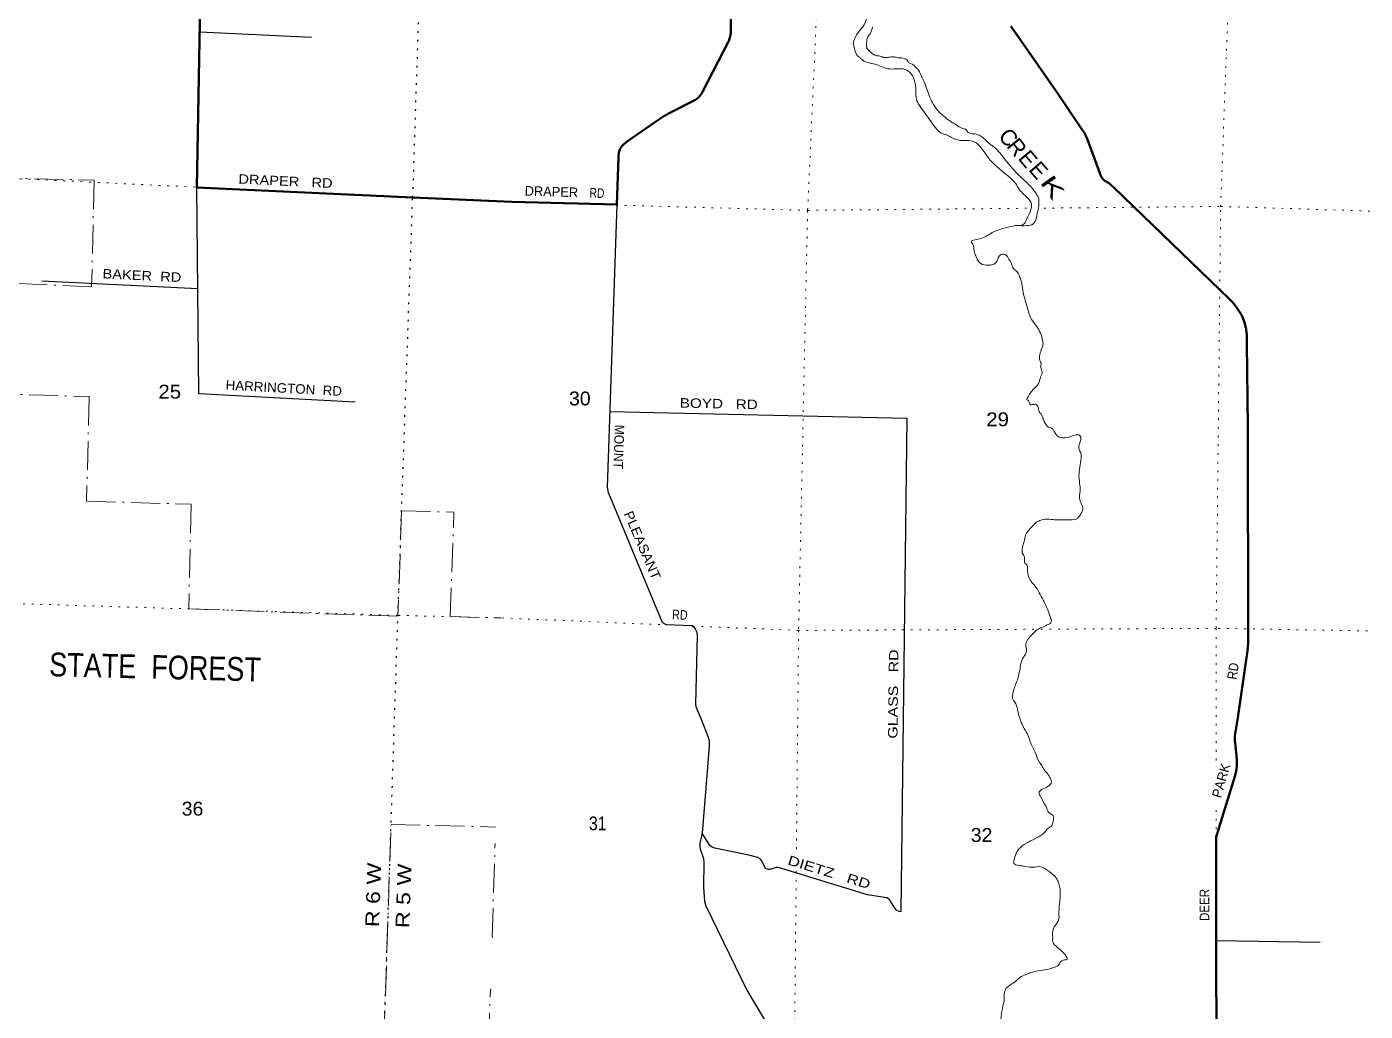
# Model space of a CAD drawing. Header units: feet. Extents: x -739708 to -488887, y 188754 to 379550.
# Drawn here: x -591064 to -574176, y 207505 to 219930 of the extents above; entities that cross this region are included whole.
import ezdxf
from ezdxf.enums import TextEntityAlignment as Align

# ---------------------------------------------------------------- set-up
doc = ezdxf.new("R2010")
doc.units = ezdxf.units.FT
doc.header["$LTSCALE"] = 73
doc.linetypes.add('DOT_DASHED', pattern=[7.7, 5, -1.2, 0.3, -1.2])
doc.linetypes.add('DOTTED', pattern=[1.5, 0.3, -1.2])
for name, color, linetype, lineweight in [('26', 7, 'Continuous', 40), ('29', 7, 'Continuous', 25), ('39', 7, 'Continuous', 13), ('44', 7, 'DOT_DASHED', 13), ('6', 7, 'DOTTED', 25), ('7', 7, 'DOTTED', 13)]:
    doc.layers.add(name, color=color, linetype=linetype, lineweight=lineweight)
for name, color, linetype in [('27', 7, 'Continuous'), ('30', 7, 'Continuous'), ('41', 7, 'Continuous')]:
    doc.layers.add(name, color=color, linetype=linetype)

msp = doc.modelspace()

# ---------------------------------------------------------------- linework, layer by layer
at = {"layer": '26'}
for points in [[(-584943.01, 217720.03), (-586195.31, 217773.33), (-588917.79, 217898.96), (-588822.17, 223235.97), (-588507.28, 223609.64), (-588412.27, 223710.24), (-588321.62, 223883.48), (-588286.27, 223931.04), (-588113.9, 224066.15), (-588050.27, 224203.75), (-588027.1, 224247.54), (-588012.49, 224269.38), (-587910.58, 224319.45), (-587869.24, 224364.85), (-587868.58, 224378.14), (-587874.49, 224399.22), (-587922.08, 224605.85), (-587898.44, 224756.44), (-587853.96, 224850.13), (-587339.67, 225394.57), (-587134, 229687.25), (-587132.46, 229719.24)], [(-584943.01, 217720.03), (-583618.74, 217686.1), (-583599.16, 218279.83), (-583598.34, 218304.85), (-583596.01, 218329.83), (-583593.21, 218345.34), (-583587.51, 218364.96), (-583579.78, 218383.89), (-583570.12, 218401.9), (-583558.63, 218418.8), (-583545.43, 218434.41), (-583532.55, 218446.76), (-583493.47, 218476.38), (-583482.55, 218484), (-583075.33, 218768.02), (-583050.42, 218785.4), (-583025.33, 218800.07), (-582993.19, 218818.87), (-582967.99, 218833.61), (-582943.19, 218846.12), (-582643.77, 218997.11), (-582636.08, 219001.65), (-582611.65, 219018.42), (-582589.1, 219037.65), (-582570.11, 219057.64), (-582550.59, 219082.7), (-582537.7, 219107.64), (-582209.08, 219743.49), (-582207.33, 219747.44), (-582195.8, 219778.29), (-582187.56, 219810.18), (-582182.7, 219842.76), (-582181.27, 219875.67), (-582171.16, 221141.43)], [(-575660.95, 212074.81), (-575656.29, 212108.16), (-575655.11, 212131.64), (-575653.88, 212156.26), (-575653.93, 212181.64), (-575659.4, 214885.25), (-575668.71, 215938.02), (-575668.93, 215963.07), (-575669.21, 215988.02), (-575669.75, 216035.76), (-575678.34, 216110.71), (-575694.71, 216184.35), (-575718.69, 216255.88), (-575737.99, 216293.31), (-575785.99, 216371.21), (-575841.88, 216443.66), (-575905.04, 216509.88), (-575944.11, 216545.96), (-575969.38, 216569.29), (-575994.11, 216593.04), (-576008.16, 216606.53), (-577352.6, 217904.01), (-577377.45, 217928), (-577402.6, 217950.63), (-577416.12, 217960.15), (-577433.49, 217969.85), (-577446.95, 217976.11), (-577459.91, 217983.87), (-577471.98, 217992.94), (-577483.05, 218003.23), (-577492.97, 218014.61), (-577501.66, 218026.97), (-577504.29, 218031.7), (-577520.4, 218065.59), (-577526.31, 218081.7), (-577681.66, 218505), (-577691.26, 218531.16), (-577700.41, 218555), (-577712.98, 218579.98), (-577728.7, 218604.62), (-577746.04, 218629.98), (-578077.38, 219114.78), (-578647.68, 219935.26)], [(-576035.27, 209773.98), (-575823.66, 210466.5), (-575813.51, 210499.71), (-575810.02, 210516.5), (-575802.5, 210552.7), (-575795.97, 210617.73), (-575796.28, 210683.1), (-575799.6, 210715.26), (-575802.17, 210740.05), (-575804.9, 210765.26), (-575818.57, 210891.26), (-575821.15, 210915.03), (-575823.33, 210941.26), (-575823.27, 210956.22), (-575820.84, 210981.65), (-575816.78, 211006.22), (-575783.54, 211207.25), (-575678.53, 211940.85), (-575659.49, 212080.2)], [(-576050.34, 209730.54), (-576050.22, 209730.96), (-576035.39, 209774.03)], [(-570805.35, 206929.7), (-576043.64, 207064.11), (-576053.75, 207064.35), (-576058.8, 208299.15), (-576056.23, 209693.22)], [(-576056.07, 209692.02), (-576056.1, 209695.55), (-576055.39, 209707.39), (-576053.46, 209719.1), (-576050.31, 209730.54)]]:
    msp.add_lwpolyline(points, dxfattribs=at)
at = {"layer": '29'}
for p, q in [((-588882.54, 219866.63), (-587472.05, 219797.2)), ((-588905.1, 216623.34), (-590873.51, 216719.12)), ((-574747, 208373), (-576058.62, 208394.74))]:
    msp.add_line(p, q, dxfattribs=at)
for points in [[(-586921.71, 215191.54), (-588891.9, 215296.84), (-588917.79, 217898.96)], [(-583618.74, 217686.1), (-583742, 214120), (-583728, 214052), (-583668, 213912), (-583050, 212423), (-583031, 212402), (-582998, 212387), (-582675, 212372), (-582653, 212357), (-582629, 212329), (-582618, 212306), (-582612, 212298), (-582604, 212253), (-582627, 211380), (-582623, 211350), (-582616, 211329), (-582556, 211192), (-582468, 210965), (-582456, 210913), (-582454, 210885), (-582456, 210846), (-582541, 209751), (-582573, 209624), (-582574, 209582), (-582568, 209553), (-582527, 209434), (-582522, 209382), (-582524, 209071), (-582513, 208888), (-582496, 208836), (-581978, 207770), (-581665, 207239)], [(-583709.05, 215073.29), (-579959, 214990), (-580036, 208759)], [(-580036, 208759), (-580057, 208762), (-580085, 208775), (-580113, 208807), (-580174, 208905), (-580190, 208925), (-580211, 208937), (-580455, 208976), (-581565, 209314), (-581587, 209318), (-581610, 209317), (-581689, 209294), (-581706, 209294), (-581719, 209297), (-581739, 209307), (-581752, 209321), (-581789, 209405), (-581809, 209429), (-581841, 209446), (-581954, 209473), (-582381, 209561), (-582418, 209574), (-582447, 209598), (-582541, 209751)]]:
    msp.add_lwpolyline(points, dxfattribs=at)
at = {"layer": '39'}
for points in [[(-578322.99, 215394.15), (-578287.91, 215452.04), (-578275.11, 215502.2), (-578251.96, 215572.36), (-578269.31, 215629.01), (-578270.42, 215693.48), (-578274.34, 215701.6), (-578264.19, 215850.5), (-578240.87, 215932.73), (-578246.37, 215971.08), (-578320.5, 216147.42), (-578385.79, 216235), (-578442.01, 216394.95), (-578497.52, 216605.25), (-578518.02, 216724.39), (-578537.44, 216777.06), (-578568.83, 216837.95), (-578614.65, 216876.9), (-578655.62, 216974.18), (-578671.46, 216994.57), (-578691.11, 217031.11), (-578755.19, 217060.26), (-578802.09, 217022.69), (-578806.25, 217012.68), (-578820.9, 216974.63), (-578875.98, 216927.11), (-578936.55, 216919.95), (-579026.96, 216941.43), (-579046.89, 216957.85), (-579090.13, 217037.03), (-579111.39, 217101.81), (-579126.32, 217186.62), (-579148.13, 217213.13), (-579042.75, 217253.86), (-578884.42, 217332.08), (-578607.1, 217416.6), (-578588.91, 217420.35), (-578514.28, 217423.27), (-578465.41, 217458.8), (-578452.84, 217492.85), (-578438.31, 217522.86), (-578395.27, 217717.59), (-578430.92, 217762.44), (-578550.06, 217891.1), (-578573.71, 217929.72), (-578690.92, 218052.32), (-578933.65, 218279.5), (-579066.34, 218448.65), (-579094.27, 218469.2), (-579134.35, 218485.92), (-579301.48, 218498.47), (-579435.76, 218552.83), (-579469.82, 218567.44), (-579481.89, 218569.63), (-579635.2, 218704.85), (-579783.5, 218910.48), (-579832.74, 218993.8), (-579850.21, 219185.41), (-579873.16, 219274.38), (-579908.52, 219339.36), (-580010.52, 219397.27), (-580145.6, 219395.24), (-580252.15, 219414.96), (-580336.32, 219450.45), (-580508.96, 219501.35), (-580538.85, 219525.97), (-580550.74, 219540.24), (-580570.72, 219552.62), (-580629.27, 219690.46), (-580635.06, 219708.67), (-580628.42, 219750.87), (-580545.78, 219894.68), (-580498.61, 219952.39), (-580478.73, 220076.98), (-580504.34, 220119.66), (-580570.06, 220177.03), (-580668.91, 220315.46), (-580722.07, 220404.88), (-580732.66, 220513.81), (-580731.41, 220602.42), (-580756.36, 220836.44), (-580793.25, 220937.7), (-580805, 220962.05), (-580847.53, 221091.59), (-580875, 221289.4), (-580874.74, 221307.53), (-580856.27, 221331.42), (-580823.52, 221367.2), (-580802.63, 221419.26), (-580786.67, 221551.96), (-580765.87, 221597.98), (-580622.63, 221750.95), (-580566.67, 221860.91), (-580556, 221903.06), (-580563.75, 221925.32), (-580563.04, 221975.67), (-580574.46, 222024.18)], [(-580392.16, 219927.37), (-580424.77, 219838.55), (-580457.68, 219791.81), (-580466.19, 219740.81), (-580465.67, 219665.51), (-580423.23, 219613.75), (-580338.73, 219563.39), (-580282.19, 219554.92), (-580273.29, 219549.44), (-580137.08, 219550.37), (-580086.08, 219541.87), (-579949.56, 219496.28), (-579945.06, 219486.35), (-579912.82, 219467.75), (-579841.56, 219412.86), (-579813.65, 219379.83), (-579775.48, 219304.78), (-579770.96, 219291.53), (-579737.29, 219226.42), (-579704.53, 219132.52), (-579623.56, 218950.35), (-579552.01, 218853.38), (-579477.36, 218787.44), (-579397.22, 218727.08), (-579340.52, 218695.35), (-579251.57, 218643.91), (-579213.83, 218630.88), (-579204.88, 218616.55), (-579133.74, 218579.38), (-579120.45, 218579.47), (-578983.8, 218515.07), (-578928.08, 218464.51), (-578913.59, 218450.22), (-578875.75, 218422.79), (-578739.65, 218278.65), (-578559.93, 218069.47), (-578375.96, 217888), (-578295.43, 217771.16)], [(-578295.43, 217771.16), (-578295.06, 217716.9), (-578294.67, 217660.43), (-578308.68, 217603.85), (-578331.17, 217491.85), (-578354.17, 217454.04), (-578381.69, 217430.59), (-578400.49, 217426.04), (-578507.84, 217415.33)], [(-578583.05, 209488.54), (-578560.17, 209538.56), (-578527.46, 209572.31), (-578316.1, 209696.06), (-578226.57, 209757.17), (-578185.59, 209804.89), (-578130.53, 209850.4), (-578111.38, 209922.63), (-578112.66, 209975.01), (-578134.66, 209987.42), (-578188.25, 210046.63), (-578203.78, 210089.15), (-578211.7, 210099.34), (-578268.64, 210206.94), (-578292, 210265.69), (-578285.76, 210279.7), (-578261.27, 210301.49), (-578180.1, 210340.56), (-578136.91, 210402.36), (-578146.45, 210440.77), (-578181.9, 210499.71), (-578237.43, 210564.98), (-578270.87, 210623.88), (-578296.53, 210662.54), (-578339.31, 210773.94), (-578392.28, 210877.45), (-578431.06, 210986.79), (-578446.79, 211015.22), (-578523.27, 211167.41), (-578563.55, 211313.03), (-578598.53, 211406.2), (-578614.36, 211426.58), (-578616.79, 211541.41), (-578593.66, 211609.55), (-578532.15, 211828.17), (-578510.54, 211932.6), (-578463.06, 212012.45), (-578453.78, 212098.92), (-578459.49, 212123.18), (-578454.98, 212157.35), (-578358.55, 212278.78), (-578317.68, 212318.45), (-578204.04, 212373.16), (-578197.94, 212377.1), (-578157.41, 212392.61), (-578136.67, 212434.6), (-578144.34, 212462.91), (-578177.27, 212558.06), (-578263.42, 212738.6), (-578316.5, 212834.05), (-578393.72, 212933.9), (-578436.21, 213065.45), (-578459.21, 213150.38), (-578465.23, 213152.49), (-578476.08, 213241.26), (-578493.83, 213269.72), (-578475.08, 213456.76), (-578472.9, 213468.82), (-578439.41, 213556.94), (-578394.4, 213604.62), (-578331.01, 213670.14), (-578296.44, 213691.78), (-578241.74, 213711.11), (-578078.54, 213706.67), (-577951.55, 213706.8), (-577806.18, 213724.78), (-577758.87, 213792.56), (-577740.17, 213832.56), (-577782.45, 213980.23), (-577775.22, 214064.71), (-577779.79, 214169.52), (-577788.54, 214264.32), (-577761.31, 214481.44), (-577760.8, 214517.68), (-577772.22, 214566.2), (-577778.16, 214574.34), (-577782.93, 214665.05), (-577764.06, 214717.14), (-577781.4, 214773.79), (-577825.69, 214778.48), (-577963.28, 214740.24), (-578037.7, 214751.42), (-578063.7, 214765.9), (-578111.03, 214841.13), (-578136.91, 214863.67), (-578152.98, 214867.94), (-578251.68, 215016.44), (-578271.38, 215048.96), (-578281.38, 215055.14), (-578302.58, 215123.94), (-578338.3, 215164.75), (-578400.85, 215159.64), (-578432.27, 215218.53), (-578448.29, 215226.82), (-578442.01, 215242.84), (-578402.85, 215304.7), (-578322.99, 215394.15)], [(-580270.98, 203658.8), (-580223.79, 203718.52), (-580162.92, 203747.83), (-579989.32, 203767.4), (-579983.3, 203765.3), (-579910.62, 203774.29), (-579845.8, 203797.5), (-579766.01, 203882.91), (-579755.84, 203888.81), (-579752.9, 203955.22), (-579770.13, 204019.93), (-579760.27, 204148.68), (-579749.49, 204198.87), (-579722.7, 204240.76), (-579696.14, 204266.55), (-579684.02, 204268.39), (-579683.88, 204278.45), (-579591.93, 204367.71), (-579583.77, 204375.65), (-579555.13, 204405.44), (-579546.79, 204425.46), (-579500.08, 204450.94), (-579455.01, 204502.64), (-579446.64, 204524.67), (-579440.89, 204647.44), (-579409.52, 204729.55), (-579382.67, 204775.47), (-579341.75, 204819.17), (-579303.12, 204842.77), (-579169.62, 204877.04), (-579111.11, 204882.21), (-579048.69, 204877.25), (-579020.36, 204884.89), (-578998.03, 204896.64), (-578876.42, 204945.18), (-578813.11, 205004.67), (-578790.02, 205070.78), (-578770.58, 205163.14), (-578718.94, 205253.01), (-578651.72, 205304.37), (-578598.27, 205378.1), (-578534.35, 205481.88), (-578551.18, 205574.77), (-578591.13, 205744.54), (-578568.01, 205812.67), (-578528.34, 205910.77), (-578531.07, 206003.46), (-578571.64, 206128.93), (-578579.61, 206135.09), (-578707.3, 206372.62), (-578744.18, 206473.88), (-578741.76, 206502.03), (-578746.71, 206580.66), (-578769.37, 206689.75), (-578759.76, 206800.39), (-578761.87, 206937.37), (-578805.65, 207121.29), (-578804.29, 207217.95), (-578791.08, 207298.32), (-578746.91, 207573.58), (-578733.98, 207633.82), (-578724.2, 207756.53), (-578705.53, 207794.52), (-578619.96, 207859.71), (-578601.65, 207871.52), (-578532.3, 207930.91), (-578457.2, 207968.07), (-578408.56, 207987.48), (-578139.68, 208045.93), (-578064.69, 208075.02), (-578042.31, 208090.8), (-578027.84, 208116.77), (-577970.88, 208154.19), (-577936.56, 208157.71), (-577948.14, 208194.13), (-577987.71, 208247.08), (-578081.29, 208329.05), (-578122.66, 208398.14), (-578120.41, 208414.21), (-578120.02, 208442.4), (-578121.3, 208494.79), (-578100.11, 208568.99), (-578046.56, 208650.77), (-578041.31, 208737.31), (-578023.97, 208968.67), (-578042.09, 209113.95), (-578063.52, 209166.63), (-578113.05, 209227.79), (-578216.79, 209303.85), (-578256.81, 209324.59), (-578377.78, 209322.35), (-578500.5, 209338.28), (-578544.74, 209344.98), (-578608.89, 209370.1), (-578604.16, 209420.38), (-578587.28, 209474.51), (-578583.05, 209488.54)]]:
    msp.add_spline(points, degree=3, dxfattribs=at)
at = {"layer": '44'}
for p, q in [((-590214.12, 217993.45), (-590245.8, 216646.8)), ((-590245.8, 216646.8), (-591564.68, 216709.52)), ((-590309.4, 213942.83), (-588989.99, 213902.37)), ((-588989.99, 213902.37), (-589021.03, 212582.7)), ((-586334.81, 213820), (-586381.77, 212489.08)), ((-586334.81, 213820), (-585674.97, 213803.91)), ((-585721.52, 212484.65), (-585674.97, 213803.91)), ((-586381.77, 212489.08), (-589021.03, 212582.7)), ((-585721.52, 212484.65), (-585080.28, 212469.02)), ((-586558.33, 207149.18), (-586467.58, 209862.05)), ((-586467.58, 209862.05), (-585149.27, 209829.91)), ((-585193.3, 208440.53), (-585154.67, 209623.29)), ((-585193.3, 208440.53), (-585185.59, 208440.37)), ((-585236.4, 207121.16), (-585214.85, 207780.85)), ((-585214.85, 207780.85), (-585202.84, 207780.59))]:
    msp.add_line(p, q, dxfattribs=at)
for points in [[(-591484.18, 219347.86), (-591533.75, 218024.49), (-590214.12, 217993.45)], [(-591597.77, 215302.96), (-590278.36, 215262.5), (-590309.4, 213942.83)]]:
    msp.add_lwpolyline(points, dxfattribs=at)
at = {"layer": '6'}
msp.add_line((-586193.18, 217774.41), (-586019.85, 223113.45), dxfattribs=at)
msp.add_lwpolyline([(-586556.19, 207149.19), (-586381.77, 212489.08), (-586195.31, 217773.33)], dxfattribs=at)
at = {"layer": '7'}
for p, q in [((-591657.57, 212663.55), (-586378.7, 212501.67)), ((-586376.56, 212500.62), (-585080.28, 212469.02)), ((-576052.53, 207064.7), (-576055.37, 210114.59)), ((-581355.9, 209272.05), (-581377.62, 207088.22))]:
    msp.add_line(p, q, dxfattribs=at)
for points in [[(-576055.89, 210671.09), (-576057.45, 212338.33), (-576000.62, 217660.78), (-575800.18, 222958.74), (-575661.85, 228261.87), (-575542.11, 232881.46)], [(-581016.74, 221907.38), (-581212.18, 217609.07), (-581325.68, 212310.85), (-581353.52, 209511.13)], [(-584943.14, 217714.86), (-586206.77, 217776.22), (-591538.02, 218029.74)], [(-584943.14, 217714.86), (-581210.06, 217612.3), (-578388.67, 217639.16)], [(-578230.29, 217640.67), (-576000.63, 217661.85), (-570630.22, 217494.98), (-565271.08, 217410.22), (-560125.96, 217315.24), (-554811.27, 217151.59), (-554158.02, 217137.61)], [(-554289.55, 211826.26), (-554935.38, 211830.85), (-560176.01, 211997.13), (-565385.43, 212136.63), (-570753.09, 212248.09), (-576057.44, 212337.26), (-581324.62, 212310.86), (-585080.28, 212469.02)]]:
    msp.add_lwpolyline(points, dxfattribs=at)

# ---------------------------------------------------------------- texts
at = {"layer": '27'}
for s, height, rotation, width, p in [('DRAPER   RD', 120, 357.277, 1.15, (-588396.41, 217950.42)), ('RD', 120.9, 358.256, 0.8, (-583964.73, 217773.86)), ('RD', 120.9, 81.853, 0.9, (-575799.76, 211685.8)), ('DEER', 120.9, 90.053, 0.9, (-576144.47, 208644.29))]:
    msp.add_text(s, height=height, rotation=rotation, dxfattribs=dict(at, width=width)).set_placement(p)
for s, rotation, p in [('DRAPER', 358.257, (-584783, 217798.94)), ('PARK', 74.053, (-575997.04, 210188.08))]:
    msp.add_text(s, height=120.9, rotation=rotation, dxfattribs=at).set_placement(p)
at = {"layer": '30'}
for s, rotation, width, p in [('BAKER  RD', 357.214, 1.15, (-590110.97, 216754.9)), ('HARRINGTON  RD', 356.941, 1.05, (-588558.04, 215349.1)), ('BOYD   RD', 358.728, 1.2, (-582826.25, 215123.7)), ('MOUNT', 268.02, 0.95, (-583643.73, 214908.95)), ('PLEASANT', 293.199, 1.1, (-583534.23, 213785.9)), ('RD', 357.341, 0.85, (-582924.65, 212453.67)), ('GLASS   RD', 89.292, 1.25, (-580079, 210944.63)), ('DIETZ   RD', 343.064, 1.3, (-581472.67, 209359.06))]:
    msp.add_text(s, height=120, rotation=rotation, dxfattribs=dict(at, width=width)).set_placement(p)
at = {"layer": '41'}
for s, rotation, p in [('C', 313.8, (-578817.13, 218533.59)), ('R', 308.845, (-578710.12, 218421.07)), ('E', 309.587, (-578566, 218266.44)), ('E', 311.019, (-578432.42, 218120.55))]:
    msp.add_text(s, height=201.5, rotation=rotation, dxfattribs=at).set_placement(p)
at = {"layer": '41', "width": 1.65}
msp.add_text('K', height=201.5, rotation=304.909, dxfattribs=at).set_placement((-578287.72, 217967.34))
at = {"layer": '44', "width": 0.85}
msp.add_text('STATE  FOREST', height=300, rotation=358.583, dxfattribs=at).set_placement((-589449.4, 211700.27), align=Align.CENTER)
at = {"layer": '6', "width": 1.25}
for s, p in [('R 6 W', (-586619.6, 208563.67)), ('R 5 W', (-586236.9, 208551.2))]:
    msp.add_text(s, height=175, rotation=88.129, dxfattribs=at).set_placement(p)
at = {"layer": '7'}
for s, width, p in [('25', 1.1, (-589403.42, 215236.64)), ('30', 1.05, (-584222.9, 215150.95)), ('29', 1.1, (-578957.99, 214887.98)), ('36', 1.05, (-589109.58, 209973.86)), ('31', 0.85, (-583971.21, 209788.53)), ('32', 1.05, (-579153.7, 209641.65))]:
    msp.add_text(s, height=175, dxfattribs=dict(at, width=width)).set_placement(p)

doc.saveas('drawing.dxf')
